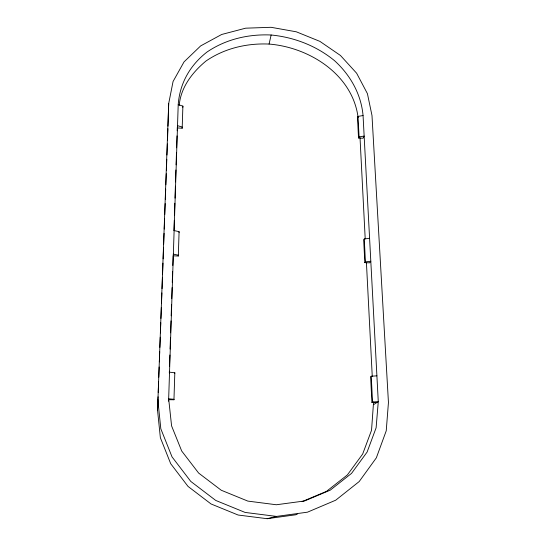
<?xml version="1.0" encoding="UTF-8"?>
<svg xmlns="http://www.w3.org/2000/svg" width="546" height="546" viewBox="0 0 546 546"><rect width="100%" height="100%" fill="white"/><g stroke="black" fill="none" stroke-linecap="round" stroke-linejoin="round"><path stroke-width="0.82" d="M157.555 410.38L168.7 103.494L173.062 81.504L184.022 61.903L200.635 45.919L221.662 34.48L245.645 28.18L271.055 27.3L296.314 31.805L319.922 41.387L340.451 55.474L356.647 73.239L367.424 93.659L371.99 115.506L388.445 402.484L386.234 430.821L376.351 457.821L359.193 481.552L335.722 500.191L307.48 512.175L276.488 516.414L267.13 518.7L238.131 515.028L211.056 503.972L188.008 486.397L170.707 463.704L160.36 437.701L157.555 410.38L158.06 396.765M168.577 399.699L173.956 399.768L174.822 372.795L169.533 372.174M178.31 256.013L178.378 255.18L173.362 254.149L173.253 255.835L178.31 256.013L179.088 231.675L174.126 230.569M182.18 128.221L182.255 127.081L177.525 125.662L177.402 127.955L182.18 128.221L182.89 106.108L178.208 104.634C179.811 83.163 190.035 65.315 206.893 52.116C225.744 39.223 248.485 33.968 271.137 34.999C294.335 37.244 316.53 45.891 334.582 60.722C350.293 75.027 361.179 94.178 363.056 115.54L378.276 401.631L376.119 427.798L367.117 452.047L351.535 473.389L330.214 490.178L304.538 500.969L276.358 504.757L247.836 501.098L221.239 490.24L198.642 473.075L181.716 451.037L171.581 425.887L168.666 398.792L178.208 104.634M167.902 128.692L167.492 140.554M167.984 126.174L168.7 103.494M169.315 372.918L169.369 371.212M169.533 366.093L169.895 355.009M170.093 349.044L170.448 337.96M170.618 332.842L171.007 320.905M171.171 315.786L171.533 304.702M171.724 298.737L172.086 287.653M172.256 282.535L172.611 271.451M172.809 265.479L173.116 256.101M173.942 230.521L174.276 220.291M174.447 215.179L174.829 203.242M175 198.123L175.389 186.186M175.525 181.92L175.914 169.983M176.078 164.872L176.467 152.935M176.638 147.816L177.02 135.879M177.191 130.767L177.3 127.355M158.217 392.506L158.62 381.442M158.777 377.184L159.152 366.973M159.343 361.862L159.719 351.651M159.876 347.392L160.251 337.175M160.408 332.923L160.783 322.706M160.94 318.454L161.35 307.384M161.507 303.132L161.882 292.915M162.039 288.663L162.442 277.593M162.571 274.188L162.974 263.124M163.131 258.872L163.541 247.802M163.663 244.396L164.073 233.333M164.23 229.074L164.605 218.864M164.762 214.605L165.172 203.542M165.329 199.283L165.704 189.073M165.861 184.814L166.271 173.751M166.394 170.345L166.803 159.282M166.96 155.023L167.363 143.96M182.814 107.289L182.89 106.108M179.02 232.569L179.088 231.675M373.573 402.033L371.539 430.248L362.674 454.019L347.372 474.931L326.467 491.373L302.102 501.61M168.441 401.167L168.666 398.792L174.017 399.317L173.956 399.768M174.761 373.321L174.822 372.795M179.218 105.351C180.753 87.299 192.438 72.277 205.944 61.05C224.447 48.328 246.792 43.079 269.069 44.062C309.521 47.311 352.627 74.679 358.101 117.526M269.069 44.062L271.137 34.999M363.056 115.54L358.026 116.407L357.493 117.54L358.531 137.988L363.042 138.24L364.148 136.07L359.07 136.91L358.531 137.988M369.587 238.295L364.264 238.964L363.677 239.817L364.837 262.66L369.601 262.831L370.809 261.234L365.424 261.862L364.837 262.66M376.904 375.832L371.246 376.242L370.604 376.74L371.908 402.416L376.952 402.484M371.908 402.416L372.549 401.993L378.276 401.631L373.703 404.586M297.352 514.12L295.809 514.769L267.13 518.7M276.488 516.414L245.099 512.428L215.766 500.457L190.779 481.422L172.031 456.886L160.824 428.822L157.787 399.392M360.026 137.783L365.206 238.895M366.427 262.687L372.263 376.542M358.026 116.407L359.07 136.91M364.264 238.964L365.424 261.862M371.246 376.242L372.549 401.993"/></g></svg>
